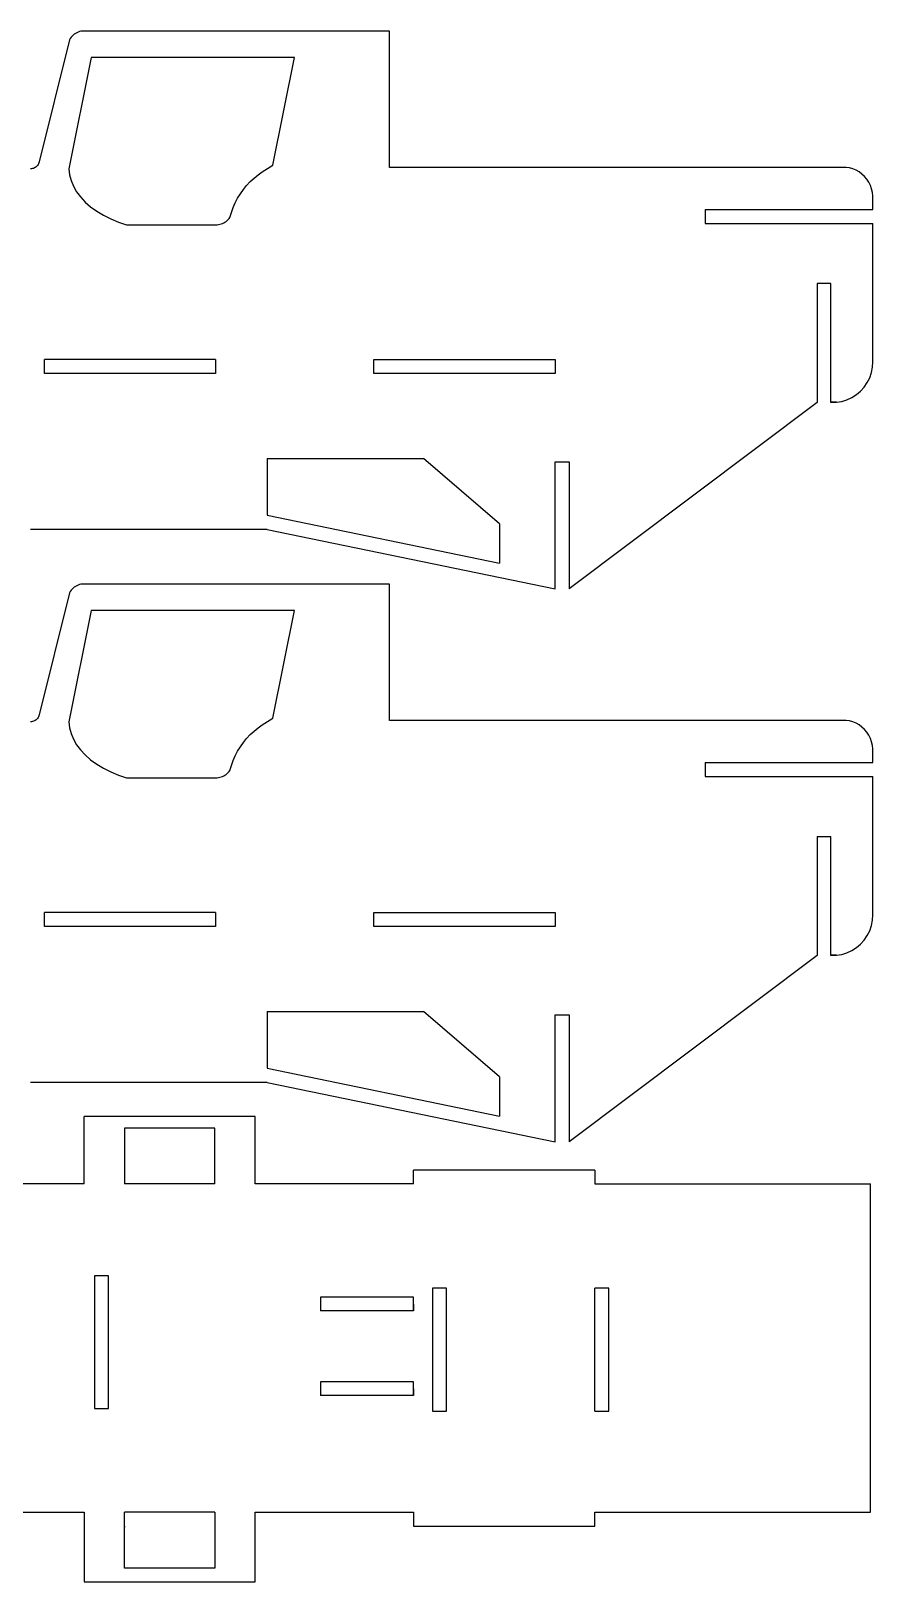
# Model space of a CAD drawing. Extents: x -264 to 264, y -276 to 276.
# Drawn here: x 143 to 263.9, y -276.5 to -53.7 of the extents above; entities that cross this region are included whole.
import ezdxf

# ---------------------------------------------------------------- set-up
doc = ezdxf.new("R2010")
doc.units = 0
doc.header["$MEASUREMENT"] = 0
doc.layers.get('0').update_dxf_attribs({"linetype": 'CONTINUOUS'})

msp = doc.modelspace()

# ---------------------------------------------------------------- linework, layer by layer
for p, q in [((148.52, -54.92), (144.16, -72.46)), ((148.63, -54.74), (148.52, -54.92)), ((148.75, -54.56), (148.63, -54.74)), ((148.88, -54.4), (148.75, -54.56)), ((149.03, -54.25), (148.88, -54.4)), ((149.19, -54.12), (149.03, -54.25)), ((149.37, -54), (149.19, -54.12)), ((149.55, -53.9), (149.37, -54)), ((149.75, -53.82), (149.55, -53.9)), ((149.95, -53.75), (149.75, -53.82)), ((150.15, -53.7), (149.95, -53.75)), ((150.36, -53.67), (150.15, -53.7)), ((150.57, -53.66), (150.36, -53.67)), ((194.46, -53.66), (150.57, -53.66)), ((194.46, -73.25), (194.46, -53.66)), ((151.64, -57.49), (148.41, -73.47)), ((180.85, -57.49), (151.64, -57.49)), ((177.74, -72.92), (180.85, -57.49)), ((143.05, -73.46), (142.91, -73.47)), ((143.19, -73.43), (143.05, -73.46)), ((143.33, -73.39), (143.19, -73.43)), ((143.46, -73.33), (143.33, -73.39)), ((143.59, -73.26), (143.46, -73.33)), ((143.7, -73.17), (143.59, -73.26)), ((143.81, -73.07), (143.7, -73.17)), ((143.91, -72.97), (143.81, -73.07)), ((143.99, -72.85), (143.91, -72.97)), ((144.06, -72.72), (143.99, -72.85)), ((144.12, -72.59), (144.06, -72.72)), ((144.16, -72.46), (144.12, -72.59)), ((148.41, -73.47), (148.51, -74.31)), ((176.2, -73.87), (177.74, -72.92)), ((260.09, -73.25), (194.46, -73.25)), ((260.58, -73.33), (260.09, -73.25)), ((261.06, -73.46), (260.58, -73.33)), ((261.51, -73.66), (261.06, -73.46)), ((148.51, -74.31), (148.73, -75.14)), ((148.73, -75.14), (149.07, -75.95)), ((173.96, -75.85), (174.47, -75.3)), ((174.47, -75.3), (175.02, -74.78)), ((175.02, -74.78), (175.6, -74.31)), ((175.6, -74.31), (176.2, -73.87)), ((261.95, -73.91), (261.51, -73.66)), ((262.35, -74.21), (261.95, -73.91)), ((262.72, -74.56), (262.35, -74.21)), ((263.04, -74.95), (262.72, -74.56)), ((263.33, -75.38), (263.04, -74.95)), ((263.56, -75.84), (263.33, -75.38)), ((149.07, -75.95), (149.53, -76.74)), ((149.53, -76.74), (150.1, -77.5)), ((150.1, -77.5), (150.77, -78.23)), ((172.32, -78.35), (172.67, -77.68)), ((172.67, -77.68), (173.06, -77.04)), ((173.06, -77.04), (173.49, -76.43)), ((173.49, -76.43), (173.96, -75.85)), ((263.74, -76.33), (263.56, -75.84)), ((263.87, -76.84), (263.74, -76.33)), ((263.94, -77.36), (263.87, -76.84)), ((263.94, -79.3), (263.94, -77.36)), ((150.77, -78.23), (151.55, -78.91)), ((151.55, -78.91), (152.42, -79.54)), ((152.42, -79.54), (153.39, -80.12)), ((153.39, -80.12), (154.43, -80.65)), ((171.56, -80.46), (171.77, -79.74)), ((171.77, -79.74), (172.02, -79.03)), ((172.02, -79.03), (172.32, -78.35)), ((239.82, -79.3), (239.82, -81.3)), ((239.82, -79.3), (263.94, -79.3)), ((154.43, -80.65), (155.54, -81.11)), ((155.54, -81.11), (156.71, -81.5)), ((156.71, -81.5), (169.51, -81.5)), ((169.51, -81.5), (169.71, -81.49)), ((169.71, -81.49), (169.91, -81.47)), ((169.91, -81.47), (170.1, -81.43)), ((170.1, -81.43), (170.29, -81.38)), ((170.29, -81.38), (170.48, -81.31)), ((170.48, -81.31), (170.66, -81.23)), ((170.66, -81.23), (170.83, -81.13)), ((170.83, -81.13), (171, -81.02)), ((171, -81.02), (171.16, -80.89)), ((171.16, -80.89), (171.3, -80.76)), ((171.3, -80.76), (171.44, -80.61)), ((171.44, -80.61), (171.56, -80.46)), ((239.82, -81.3), (263.94, -81.3)), ((263.94, -101.19), (263.94, -81.3)), ((257.9, -89.92), (255.9, -89.92)), ((255.9, -89.92), (255.9, -107.02)), ((257.9, -106.99), (257.9, -89.92)), ((144.91, -102.84), (144.91, -100.87)), ((169.49, -100.87), (144.91, -100.87)), ((169.49, -100.87), (169.49, -102.84)), ((192.22, -100.87), (218.29, -100.87)), ((192.22, -102.84), (192.22, -100.87)), ((218.29, -100.87), (218.29, -102.84)), ((263.73, -102.73), (263.89, -101.96)), ((263.89, -101.96), (263.94, -101.19)), ((169.49, -102.84), (144.91, -102.84)), ((218.29, -102.84), (192.22, -102.84)), ((262.68, -104.81), (263.12, -104.16)), ((263.12, -104.16), (263.48, -103.47)), ((263.48, -103.47), (263.73, -102.73)), ((258.68, -107), (259.45, -106.87)), ((259.45, -106.87), (260.19, -106.64)), ((260.19, -106.64), (260.9, -106.31)), ((260.9, -106.31), (261.56, -105.89)), ((261.56, -105.89), (262.16, -105.39)), ((262.16, -105.39), (262.68, -104.81)), ((255.9, -107.02), (220.29, -133.79)), ((258.68, -107), (257.9, -106.99)), ((257.9, -107.02), (257.9, -106.99)), ((257.9, -107.02), (258.68, -107)), ((176.91, -115.06), (176.91, -123.21)), ((176.91, -115.06), (199.35, -115.06)), ((210.29, -124.47), (199.35, -115.06)), ((218.29, -133.81), (218.29, -115.53)), ((218.29, -115.53), (220.29, -115.53)), ((220.29, -115.53), (220.29, -133.79)), ((176.91, -123.21), (210.29, -130.12)), ((210.29, -124.47), (210.29, -130.12)), ((176.91, -125.28), (142.91, -125.28)), ((176.91, -125.28), (218.29, -133.81)), ((149.19, -133.56), (149.03, -133.69)), ((149.37, -133.44), (149.19, -133.56)), ((149.55, -133.34), (149.37, -133.44)), ((149.75, -133.25), (149.55, -133.34)), ((149.95, -133.19), (149.75, -133.25)), ((150.15, -133.14), (149.95, -133.19)), ((150.36, -133.11), (150.15, -133.14)), ((150.57, -133.1), (150.36, -133.11)), ((194.46, -133.1), (150.57, -133.1)), ((194.46, -152.69), (194.46, -133.1)), ((148.52, -134.36), (144.16, -151.89)), ((148.63, -134.18), (148.52, -134.36)), ((148.75, -134), (148.63, -134.18)), ((148.88, -133.84), (148.75, -134)), ((149.03, -133.69), (148.88, -133.84)), ((151.64, -136.92), (148.41, -152.91)), ((180.85, -136.92), (151.64, -136.92)), ((177.74, -152.36), (180.85, -136.92)), ((143.05, -152.9), (142.91, -152.91)), ((143.19, -152.87), (143.05, -152.9)), ((143.33, -152.82), (143.19, -152.87)), ((143.46, -152.77), (143.33, -152.82)), ((143.59, -152.69), (143.46, -152.77)), ((143.7, -152.61), (143.59, -152.69)), ((143.81, -152.51), (143.7, -152.61)), ((143.91, -152.4), (143.81, -152.51)), ((143.99, -152.29), (143.91, -152.4)), ((144.06, -152.16), (143.99, -152.29)), ((144.12, -152.03), (144.06, -152.16)), ((144.16, -151.89), (144.12, -152.03)), ((148.41, -152.91), (148.51, -153.75)), ((175.6, -153.74), (176.2, -153.31)), ((176.2, -153.31), (177.74, -152.36)), ((260.09, -152.69), (194.46, -152.69)), ((260.58, -152.76), (260.09, -152.69)), ((261.06, -152.9), (260.58, -152.76)), ((261.51, -153.09), (261.06, -152.9)), ((261.95, -153.34), (261.51, -153.09)), ((262.35, -153.65), (261.95, -153.34)), ((262.72, -153.99), (262.35, -153.65)), ((148.51, -153.75), (148.73, -154.58)), ((148.73, -154.58), (149.07, -155.39)), ((149.07, -155.39), (149.53, -156.18)), ((173.06, -156.48), (173.49, -155.87)), ((173.49, -155.87), (173.96, -155.28)), ((173.96, -155.28), (174.47, -154.74)), ((174.47, -154.74), (175.02, -154.22)), ((175.02, -154.22), (175.6, -153.74)), ((263.04, -154.39), (262.72, -153.99)), ((263.33, -154.82), (263.04, -154.39)), ((263.56, -155.28), (263.33, -154.82)), ((263.74, -155.77), (263.56, -155.28)), ((263.87, -156.28), (263.74, -155.77)), ((149.53, -156.18), (150.1, -156.94)), ((150.1, -156.94), (150.77, -157.66)), ((150.77, -157.66), (151.55, -158.35)), ((172.02, -158.47), (172.32, -157.78)), ((172.32, -157.78), (172.67, -157.12)), ((172.67, -157.12), (173.06, -156.48)), ((263.94, -156.8), (263.87, -156.28)), ((263.94, -158.73), (263.94, -156.8)), ((151.55, -158.35), (152.42, -158.98)), ((152.42, -158.98), (153.39, -159.56)), ((153.39, -159.56), (154.43, -160.08)), ((154.43, -160.08), (155.54, -160.54)), ((171, -160.45), (171.16, -160.33)), ((171.16, -160.33), (171.3, -160.2)), ((171.3, -160.2), (171.44, -160.05)), ((171.44, -160.05), (171.56, -159.89)), ((171.56, -159.89), (171.77, -159.17)), ((171.77, -159.17), (172.02, -158.47)), ((239.82, -158.73), (239.82, -160.73)), ((239.82, -158.73), (263.94, -158.73)), ((155.54, -160.54), (156.71, -160.94)), ((156.71, -160.94), (169.51, -160.94)), ((169.51, -160.94), (169.71, -160.93)), ((169.71, -160.93), (169.91, -160.91)), ((169.91, -160.91), (170.1, -160.87)), ((170.1, -160.87), (170.29, -160.81)), ((170.29, -160.81), (170.48, -160.75)), ((170.48, -160.75), (170.66, -160.66)), ((170.66, -160.66), (170.83, -160.57)), ((170.83, -160.57), (171, -160.45)), ((239.82, -160.73), (263.94, -160.73)), ((263.94, -180.62), (263.94, -160.73)), ((255.9, -169.35), (255.9, -186.46)), ((255.9, -169.35), (257.9, -169.35)), ((257.9, -186.43), (257.9, -169.35)), ((144.91, -182.28), (144.91, -180.31)), ((169.49, -180.31), (144.91, -180.31)), ((169.49, -180.31), (169.49, -182.28)), ((192.22, -180.31), (218.29, -180.31)), ((192.22, -182.28), (192.22, -180.31)), ((218.29, -180.31), (218.29, -182.28)), ((169.49, -182.28), (144.91, -182.28)), ((218.29, -182.28), (192.22, -182.28)), ((263.48, -182.91), (263.73, -182.17)), ((263.73, -182.17), (263.89, -181.4)), ((263.89, -181.4), (263.94, -180.62)), ((261.56, -185.33), (262.16, -184.82)), ((262.16, -184.82), (262.68, -184.25)), ((262.68, -184.25), (263.12, -183.6)), ((263.12, -183.6), (263.48, -182.91)), ((255.9, -186.46), (220.29, -213.23)), ((258.68, -186.44), (257.9, -186.43)), ((257.9, -186.46), (257.9, -186.43)), ((257.9, -186.46), (258.68, -186.44)), ((258.68, -186.44), (259.45, -186.31)), ((259.45, -186.31), (260.19, -186.08)), ((260.19, -186.08), (260.9, -185.75)), ((260.9, -185.75), (261.56, -185.33)), ((176.91, -194.49), (199.35, -194.49)), ((176.91, -194.49), (176.91, -202.65)), ((210.29, -203.91), (199.35, -194.49)), ((218.29, -213.25), (218.29, -194.97)), ((218.29, -194.97), (220.29, -194.97)), ((220.29, -194.97), (220.29, -213.23)), ((176.91, -202.65), (210.29, -209.56)), ((176.91, -204.72), (142.91, -204.72)), ((176.91, -204.72), (218.29, -213.25)), ((210.29, -203.91), (210.29, -209.56)), ((175.18, -209.58), (150.6, -209.58)), ((150.6, -219.28), (150.6, -209.58)), ((156.41, -211.28), (156.41, -219.28)), ((169.41, -211.28), (156.41, -211.28)), ((169.41, -219.28), (169.41, -211.28)), ((175.18, -219.28), (175.18, -209.58)), ((223.98, -217.28), (197.91, -217.28)), ((197.91, -219.28), (197.91, -217.28)), ((223.98, -217.28), (223.98, -219.28)), ((150.6, -219.28), (121.63, -219.28)), ((169.41, -219.28), (156.41, -219.28)), ((197.91, -219.28), (175.18, -219.28)), ((223.98, -219.28), (263.58, -219.28)), ((263.58, -266.45), (263.58, -219.28)), ((154.1, -232.49), (152.1, -232.49)), ((152.1, -232.49), (152.1, -251.54)), ((154.1, -251.54), (154.1, -232.49)), ((184.58, -235.53), (184.58, -237.53)), ((197.92, -235.53), (184.58, -235.53)), ((197.91, -236.53), (197.92, -235.53)), ((202.68, -234.23), (200.68, -234.23)), ((200.68, -234.23), (200.68, -251.92)), ((202.68, -251.92), (202.68, -234.23)), ((225.98, -234.23), (223.98, -234.23)), ((223.98, -251.9), (223.98, -234.23)), ((225.98, -251.9), (225.98, -234.23)), ((197.92, -237.53), (184.58, -237.53)), ((197.91, -236.53), (197.92, -237.53)), ((197.91, -237.53), (197.91, -236.53)), ((184.58, -247.69), (184.58, -249.69)), ((197.92, -247.69), (184.58, -247.69)), ((197.91, -248.69), (197.92, -247.69)), ((197.91, -248.69), (197.92, -249.69)), ((197.91, -249.69), (197.91, -248.69)), ((152.1, -251.54), (154.1, -251.54)), ((197.92, -249.69), (184.58, -249.69)), ((200.68, -251.92), (202.68, -251.92)), ((223.98, -251.9), (225.98, -251.9)), ((70.02, -266.45), (150.6, -266.45)), ((150.6, -266.45), (150.6, -276.46)), ((169.41, -266.45), (156.41, -266.45)), ((156.41, -274.46), (156.41, -266.45)), ((169.41, -266.45), (169.41, -274.46)), ((175.18, -276.46), (175.18, -266.45)), ((175.18, -266.45), (197.91, -266.45)), ((197.91, -266.45), (197.91, -268.45)), ((223.98, -268.45), (223.98, -266.45)), ((223.98, -266.45), (263.58, -266.45)), ((156.41, -268.45), (156.42, -268.57)), ((169.41, -268.45), (169.41, -268.52)), ((197.91, -268.45), (223.98, -268.45)), ((169.41, -274.46), (156.41, -274.46)), ((150.6, -276.46), (175.18, -276.46))]:
    msp.add_line(p, q)

doc.saveas('drawing.dxf')
